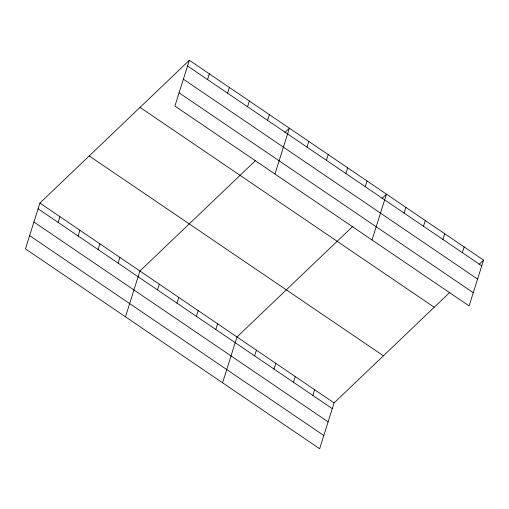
<?xml version="1.0" encoding="UTF-8"?>
<svg xmlns="http://www.w3.org/2000/svg" width="509" height="509" viewBox="0 0 509 509"><rect width="100%" height="100%" fill="white"/><g stroke="black" fill="none" stroke-linecap="round" stroke-linejoin="round"><path stroke-width="0.76" d="M189.354 60.259L174.918 106.063L469.107 305.928L483.55 260.131L189.354 60.259L39.893 203.072L25.45 248.869L319.646 448.741L334.082 402.937L449.918 292.261M58.096 222.369L59.897 216.662M78.1 235.96L79.9 230.253M98.103 249.55L99.904 243.843M118.113 263.14L119.914 257.433M125.475 316.827L139.918 271.023L255.753 160.348M207.564 79.563L209.364 73.85M157.535 289.926L159.33 284.219M227.568 93.153L229.368 87.446M176.947 303.116L178.748 297.409M247.571 106.744L249.372 101.037M196.366 316.305L198.166 310.598M267.575 120.334L269.376 114.627M215.784 329.501L217.585 323.788M274.943 174.014L289.386 128.217L284.9 132.499M222.56 382.781L236.997 336.983L352.839 226.308M306.997 147.12L308.798 141.407M254.615 355.88L256.415 350.173M326.415 160.31L328.216 154.602M274.033 369.076L275.833 363.362M345.834 173.499L347.634 167.792M293.451 382.265L295.252 376.558M365.252 186.695L367.053 180.981M312.863 395.455L314.664 389.748M372.028 239.974L386.465 194.177L381.985 198.459M404.082 213.074L405.883 207.367M423.501 226.27L425.301 220.556M442.919 239.459L444.72 233.752M462.331 252.649L464.132 246.941M479.064 264.419L483.55 260.131M187.56 65.973L481.749 265.838M183.386 79.2L477.576 279.072M179.085 92.829L473.281 292.7M140.032 107.386L434.228 307.258M89.215 155.945L383.404 355.81M39.893 203.072L334.082 402.937M38.092 208.779L332.282 408.651M33.918 222.007L328.114 421.878M29.624 235.642L323.813 435.507"/></g></svg>
